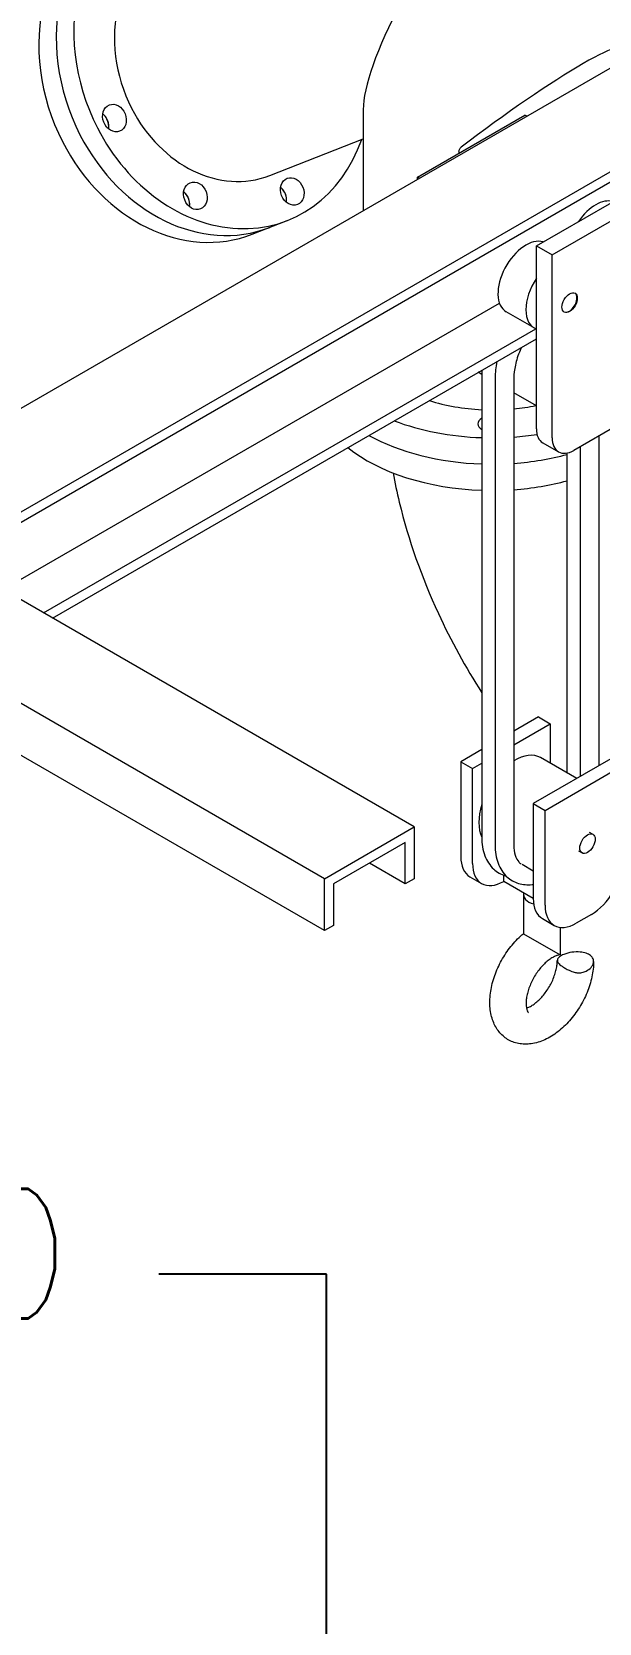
# Model space of a CAD drawing. Header units: millimetres. Extents: x -312439 to 477422, y -331570 to 212570.
# Drawn here: x 349843 to 350390, y 64140 to 65676 of the extents above; entities that cross this region are included whole.
import ezdxf

# ---------------------------------------------------------------- set-up
doc = ezdxf.new("R2010")
doc.units = ezdxf.units.MM
doc.layers.add('ARCONDTEXTO', color=4, linetype='Continuous')
doc.styles.add('ROMAND', font='ROMAND.SHX')
doc.styles.add('ROMANS', font='romans.shx', dxfattribs={"height": 187.5})
doc.dimstyles.new('1-50 (MILIMETRO)', dxfattribs={"dimscale": 0, "dimtxt": 125, "dimasz": 125, "dimexe": 100, "dimexo": 100, "dimgap": 50, "dimtad": 0, "dimdec": 0, "dimzin": 0, "dimdsep": 46, "dimtxsty": 'ROMAND', "dimcen": -390, "dimclrd": 1, "dimclre": 1, "dimclrt": 3, "dimadec": 0, "dimazin": 0, "dimtfac": 1, "dimtdec": 0, "dimtix": 1, "dimtmove": 2, "dimatfit": 2, "dimfxl": 1, "dimtvp": 1, "dimtolj": 1, "dimtzin": 0, "dimarcsym": 0})

msp = doc.modelspace()

# ---------------------------------------------------------------- linework, layer by layer
at = {"color": 3, "linetype": 'Continuous', "lineweight": 0, "extrusion": (-5.55112e-17, 0.816497, 0.57735)}
for p, q in [((349672.139, 65219.984), (352792.291, 67021.405)), ((349758.753, 65169.978), (352878.905, 66971.398)), ((349767.414, 65164.977), (352878.905, 66961.397)), ((350329.411, 65292.669), (350329.411, 65469.097)), ((350329.411, 65469.097), (350344.619, 65460.316)), ((350344.619, 65283.888), (350344.619, 65460.316)), ((349815.051, 65137.474), (350293.762, 65413.857)), ((350327.164, 65389.947), (350300.282, 65405.467)), ((349854.028, 65114.971), (350328.872, 65389.123)), ((349862.689, 65109.97), (350329.411, 65379.432)), ((350276.765, 65345.083), (350273.34, 65347.06)), ((350276.765, 65349.037), (350276.765, 64898.474)), ((350289.571, 65341.701), (350289.571, 64891.081)), ((350307.681, 65341.701), (350307.681, 64891.081)), ((350329.411, 65314.688), (350307.681, 65327.233)), ((350427.15, 65307.282), (350365.625, 65271.76)), ((350389.976, 64967.622), (350389.976, 65285.82)), ((350335.563, 65279.07), (350350.772, 65270.289)), ((350359.06, 64960.455), (350359.06, 65269.185)), ((350371.866, 64957.166), (350371.866, 65275.364)), ((350331.355, 65014.544), (350307.681, 65000.876)), ((350307.681, 64987.781), (350342.695, 65007.997)), ((350331.355, 65014.544), (350342.695, 65007.997)), ((350342.695, 65007.997), (350342.695, 64969.903)), ((350276.765, 64983.027), (350256.48, 64971.315)), ((350368.311, 64955.114), (350333.334, 64975.308)), ((350256.48, 64971.315), (350267.821, 64964.768)), ((350256.48, 64971.315), (350256.48, 64879.804)), ((350267.821, 64964.768), (350276.765, 64969.932)), ((350267.821, 64873.257), (350267.821, 64964.768)), ((350401.302, 64974.161), (350326.427, 64930.932)), ((350337.767, 64924.384), (350412.642, 64967.613)), ((350326.427, 64930.932), (350337.767, 64924.384)), ((350326.427, 64930.932), (350326.427, 64839.42)), ((350337.767, 64832.873), (350337.767, 64924.384)), ((350211.641, 64908.503), (350211.641, 64858.496)), ((350380.435, 64903.44), (350383.936, 64901.418)), ((350202.98, 64853.496), (350202.98, 64893.501)), ((350369.974, 64885.322), (350373.476, 64883.3)), ((350326.427, 64865.79), (350315.545, 64872.072)), ((350211.641, 64858.496), (350202.98, 64853.496)), ((350265.28, 64860.353), (350276.621, 64853.806)), ((350297.866, 64855.91), (350297.866, 64861.886)), ((350326.427, 64839.42), (350297.866, 64855.91)), ((350316.916, 64843.26), (350316.916, 64805.418)), ((350382.597, 64824.063), (350367.812, 64815.526)), ((350335.227, 64819.969), (350346.567, 64813.422))]:
    msp.add_line(p, q, dxfattribs=at)
at = {"color": 0, "linetype": 'Continuous', "lineweight": 0, "extrusion": (-5.55112e-17, 0.816497, 0.57735)}
for p, q in [((350162.348, 65600.454), (350162.348, 65503.007)), ((350214.875, 65535.224), (350318.411, 65595.001)), ((350320.049, 65594.055), (350318.411, 65595.001)), ((350072.143, 65536.867), (350162.348, 65572.188)), ((350214.875, 65533.333), (350214.875, 65535.224)), ((350216.513, 65534.278), (350214.875, 65535.224)), ((350329.411, 65469.097), (350432.947, 65528.873)), ((350344.619, 65460.316), (350448.155, 65520.093)), ((350055.408, 65480.328), (350089.114, 65493.525)), ((350211.641, 64908.503), (349332.803, 65415.9)), ((350125.028, 64858.496), (349239.521, 65369.744)), ((350125.028, 64808.49), (349226.812, 65327.075)), ((350125.028, 64858.496), (350211.641, 64908.503)), ((350202.98, 64893.501), (350133.689, 64853.496)), ((350202.98, 64853.496), (350168.334, 64873.498)), ((350125.028, 64808.49), (350125.028, 64858.496)), ((350133.689, 64853.496), (350133.689, 64813.491)), ((350133.689, 64813.491), (350125.028, 64808.49)), ((350352.207, 64811.563), (350352.207, 64785.043)), ((350316.916, 64805.418), (350352.207, 64785.043))]:
    msp.add_line(p, q, dxfattribs=at)
at = {"color": 0, "linetype": 'Continuous', "lineweight": 0}
for centre, major_axis, ratio, start_param, end_param in [((350009.96, 65646.037), (62.301, -159.111), 0.81338956, 3.14159265, 4.83502726), ((350009.96, 65646.037), (-62.301, 159.111), 0.81338956, 0, 1.69343461), ((350026.813, 65652.636), (-62.301, 159.111), 0.81338956, 6.23401563, 7.97661991), ((349993.107, 65639.439), (62.301, -159.111), 0.81338956, 3.14159265, 4.83502726), ((350026.813, 65652.636), (-45.33, 115.769), 0.81338956, 0, 1.69343461), ((350286.676, 65754.388), (117.563, 172.287), 0.23478059, 2.02481455, 2.81021271), ((350286.676, 65567.753), (124.003, 91.611), 0.09789593, 5.96786838, 8.02490344), ((349905.59, 65585.78), (4.957, -12.66), 0.81338956, 1.69343461, 2.18320084), ((349905.59, 65585.78), (-4.957, 12.66), 0.81338956, 4.09998447, 5.32479349), ((349905.59, 65585.78), (4.957, -12.66), 0.81338956, 0.95839181, 1.69343461), ((350026.813, 65652.636), (-45.33, 115.769), 0.81338956, 1.69343461, 3.14159265), ((350009.96, 65646.037), (62.301, -159.111), 0.81338956, 4.83502726, 6.28318531), ((350009.96, 65646.037), (-62.301, 159.111), 0.81338956, 1.69343461, 3.14159265), ((350026.813, 65652.636), (-62.301, 159.111), 0.81338956, 1.69343461, 3.89757418), ((349993.107, 65639.439), (62.301, -159.111), 0.81338956, 4.83502726, 6.28318531), ((349983.597, 65510.76), (4.957, -12.66), 0.81338956, 1.69343461, 2.18320084), ((349983.597, 65510.76), (-4.957, 12.66), 0.81338956, 4.09998447, 5.32479349), ((349983.597, 65510.76), (4.957, -12.66), 0.81338956, 0.95839181, 1.69343461), ((350077.047, 65514.985), (4.957, -12.66), 0.81338956, 1.69343461, 2.18320084), ((350077.047, 65514.985), (-4.957, 12.66), 0.81338956, 4.09998447, 5.32479349), ((350077.047, 65514.985), (4.957, -12.66), 0.81338956, 0.95839181, 1.69343461), ((350286.676, 65382.545), (124.327, 0), 0.57735027, 4.20424933, 4.63258846), ((350286.676, 65382.545), (-124.327, 0), 0.57735027, 1.06265668, 1.4909958), ((350286.676, 65382.545), (-170.874, 0), 0.57735027, 0.985897, 1.51276262), ((350286.676, 65357.142), (-170.874, 0), 0.57735027, 0.80247834, 1.51276262), ((350286.676, 65331.739), (-170.874, 0), 0.57735027, 0.61964065, 1.51276262)]:
    msp.add_ellipse(centre, major_axis=major_axis, ratio=ratio, start_param=start_param, end_param=end_param, dxfattribs=at)
for centre in [(349922.443, 65592.379), (350000.45, 65517.359), (350093.9, 65521.583)]:
    msp.add_ellipse(centre, major_axis=(-4.957, 12.66), ratio=0.81338956, dxfattribs=at)
at = {"color": 3, "linetype": 'Continuous', "lineweight": 0}
for centre, major_axis, start_param, end_param in [((350386.691, 65477.448), (19.132, 33.138), 0.12737858, 1.44341775), ((350319.414, 65438.605), (19.132, 33.138), 0.12737858, 3.14159265), ((350346.296, 65423.085), (19.132, 33.138), 1.45932068, 3.2530683), ((350361.138, 65414.516), (5.23, 9.059), 5.49778714, 6.24815071), ((350361.138, 65414.516), (5.23, 9.059), 3.17662725, 5.49778714), ((350286.676, 65382.545), (124.327, 0), 4.88215339, 5.05837314), ((350286.676, 65382.545), (-124.327, 0), 1.74056074, 1.91678048), ((350286.676, 65297.328), (-13.596, 0), 5.5291514, 7.03721921), ((350286.676, 65382.545), (-170.874, 0), 1.69403594, 1.82741004), ((350350.417, 65304.796), (-14.853, -25.726), 5.49778714, 6.28318531), ((350365.625, 65296.016), (-14.853, -25.726), 5.49778714, 7.06858347), ((350286.676, 65357.142), (-170.874, 0), 1.69403594, 2.00822552), ((350286.676, 65331.739), (-170.874, 0), 1.69403594, 2.00822552), ((350308.76, 64932.743), (24.575, 42.565), 0, 0.81644421), ((350308.76, 64932.743), (24.575, 42.565), 1.95503361, 2.75735537), ((350286.525, 64897.15), (-21.245, -36.797), 5.49778714, 6.28318531), ((350297.866, 64890.603), (-21.245, -36.797), 5.49778714, 7.06858347), ((350382.597, 64858.755), (-21.245, -36.797), 0.78539816, 2.35619449), ((350334.561, 64843.26), (17.645, 0), 2.99032119, 4.25771265), ((350356.472, 64856.767), (-21.245, -36.797), 5.49778714, 6.28318531), ((350367.812, 64850.219), (-21.245, -36.797), 5.49778714, 7.06858347)]:
    msp.add_ellipse(centre, major_axis=major_axis, ratio=0.57735027, start_param=start_param, end_param=end_param, dxfattribs=at)
for centre in [(350361.505, 65414.304), (350378.706, 64892.359)]:
    msp.add_ellipse(centre, major_axis=(5.23, 9.059), ratio=0.57735027, dxfattribs=at)
at = {"color": 0, "linetype": 'Continuous', "lineweight": 0}
for points, knots in [([(350255.1, 65558.448), (350255.032, 65558.636), (350254.973, 65558.824), (350254.815, 65559.448), (350254.761, 65559.881), (350254.761, 65560.707), (350254.815, 65561.124), (350255.037, 65561.93), (350255.205, 65562.319), (350255.643, 65563.044), (350255.914, 65563.381), (350256.388, 65563.842), (350256.563, 65563.993), (350256.746, 65564.133)], [20.50406388, 20.50406388, 20.50406388, 20.50406388, 21.03626716, 21.03626716, 22.27479234, 22.27479234, 23.51331751, 23.51331751, 24.75184268, 24.75184268, 25.99036785, 25.99036785, 26.65163111, 26.65163111, 26.65163111, 26.65163111]), ([(350191.183, 65249.928), (350192.91, 65240.513), (350194.919, 65231.095), (350205.971, 65185.436), (350218.733, 65149.342), (350247.003, 65088.091), (350261.068, 65062.433), (350276.765, 65037.932)], [0.232643769, 0.232643769, 0.232643769, 0.232643769, 0.314159265, 0.314159265, 0.628318531, 0.628318531, 0.865314688, 0.865314688, 0.865314688, 0.865314688])]:
    msp.add_open_spline(points, degree=3, knots=knots, dxfattribs=at)
at = {"color": 3, "linetype": 'Continuous', "lineweight": 0}
for points, knots in [([(350315.072, 65371.153), (350314.605, 65370.169), (350314.159, 65369.179), (350311.688, 65363.421), (350310.126, 65358.598), (350308.149, 65349.623), (350307.681, 65345.45), (350307.681, 65341.701)], [8.779999883, 8.779999883, 8.779999883, 8.779999883, 8.842243653, 8.842243653, 9.141322145, 9.141322145, 9.424777961, 9.424777961, 9.424777961, 9.424777961]), ([(350276.765, 64898.474), (350276.765, 64892.159), (350277.694, 64886.145), (350281.595, 64875.753), (350284.429, 64871.268), (350291.405, 64864.831), (350295.252, 64862.631), (350299.676, 64861.292), (350299.953, 64861.212), (350300.232, 64861.136)], [3.141592654, 3.141592654, 3.141592654, 3.141592654, 3.483840936, 3.483840936, 3.797620359, 3.797620359, 4.06111045, 4.06111045, 4.078660447, 4.078660447, 4.078660447, 4.078660447]), ([(350289.571, 64891.081), (350289.571, 64884.766), (350290.5, 64878.752), (350294.401, 64868.36), (350297.235, 64863.874), (350304.211, 64857.437), (350308.058, 64855.238), (350316.36, 64852.724), (350320.782, 64852.398), (350325.602, 64852.91), (350326.015, 64852.961), (350326.427, 64853.018)], [3.14159265, 3.14159265, 3.14159265, 3.14159265, 3.48384094, 3.48384094, 3.79762036, 3.79762036, 4.06111045, 4.06111045, 4.32509707, 4.32509707, 4.34978287, 4.34978287, 4.34978287, 4.34978287]), ([(350307.681, 64891.081), (350307.681, 64887.252), (350308.173, 64883.875), (350309.859, 64878.312), (350311.052, 64876.183), (350313.078, 64873.837), (350313.823, 64873.182), (350314.621, 64872.647)], [3.141592654, 3.141592654, 3.141592654, 3.141592654, 3.431101167, 3.431101167, 3.728700244, 3.728700244, 3.888650178, 3.888650178, 3.888650178, 3.888650178]), ([(350384.629, 64778.676), (350384.629, 64776.245), (350384.487, 64773.773), (350383.935, 64768.789), (350383.523, 64766.268), (350382.443, 64761.215), (350381.772, 64758.674), (350380.193, 64753.629), (350379.282, 64751.115), (350377.244, 64746.164), (350376.114, 64743.717), (350373.658, 64738.93), (350372.328, 64736.582), (350369.493, 64732.022), (350367.983, 64729.801), (350364.805, 64725.523), (350363.131, 64723.458), (350359.643, 64719.516), (350357.822, 64717.633), (350354.057, 64714.085), (350352.106, 64712.415), (350348.101, 64709.322), (350346.039, 64707.896), (350341.843, 64705.328), (350339.699, 64704.181), (350335.379, 64702.209), (350333.194, 64701.377), (350328.841, 64700.062), (350326.665, 64699.571), (350322.387, 64698.95), (350320.274, 64698.81), (350316.173, 64698.883), (350314.172, 64699.086), (350310.33, 64699.824), (350308.477, 64700.351), (350304.955, 64701.708), (350303.275, 64702.534), (350300.113, 64704.46), (350298.622, 64705.561), (350295.85, 64708.011), (350294.563, 64709.366), (350292.204, 64712.301), (350291.131, 64713.891), (350289.21, 64717.281), (350288.364, 64719.091), (350286.907, 64722.903), (350286.301, 64724.918), (350285.337, 64729.119), (350284.985, 64731.317), (350284.542, 64735.857), (350284.458, 64738.21), (350284.556, 64743.019), (350284.744, 64745.485), (350285.386, 64750.47), (350285.844, 64752.998), (350287.012, 64758.056), (350287.725, 64760.596), (350289.386, 64765.631), (350290.335, 64768.135), (350292.448, 64773.063), (350293.614, 64775.496), (350296.137, 64780.248), (350297.499, 64782.576), (350300.395, 64787.092), (350301.934, 64789.288), (350305.168, 64793.513), (350306.868, 64795.549), (350310.405, 64799.427), (350312.25, 64801.276), (350315.059, 64803.838), (350315.981, 64804.642), (350316.916, 64805.418)], [0, 0, 0, 0, 6.61755753, 6.61755753, 13.2552761, 13.2552761, 19.91341323, 19.91341323, 26.55404846, 26.55404846, 33.16438094, 33.16438094, 39.74948201, 39.74948201, 46.32391317, 46.32391317, 52.90527944, 52.90527944, 59.50910415, 59.50910415, 66.14311337, 66.14311337, 72.7995513, 72.7995513, 79.44690092, 79.44690092, 86.02785587, 86.02785587, 92.47292625, 92.47292625, 98.72778823, 98.72778823, 104.7756223, 104.7756223, 110.64001805, 110.64001805, 116.37355747, 116.37355747, 122.04388717, 122.04388717, 127.72295171, 127.72295171, 133.47936679, 133.47936679, 139.37201843, 139.37201843, 145.4429906, 145.4429906, 151.70909691, 151.70909691, 158.15451852, 158.15451852, 164.7317404, 164.7317404, 171.37703153, 171.37703153, 178.03411017, 178.03411017, 184.66986599, 184.66986599, 191.27516599, 191.27516599, 197.85725735, 197.85725735, 204.43162122, 204.43162122, 211.01586096, 211.01586096, 217.62461685, 217.62461685, 220.78507771, 220.78507771, 220.78507771, 220.78507771]), ([(350352.207, 64785.043), (350351.526, 64784.957), (350350.713, 64784.789), (350348.915, 64784.243), (350347.917, 64783.858), (350345.787, 64782.849), (350344.642, 64782.21), (350342.288, 64780.69), (350341.07, 64779.797), (350338.626, 64777.783), (350337.392, 64776.651), (350334.967, 64774.188), (350333.769, 64772.845), (350331.46, 64769.998), (350330.343, 64768.482), (350328.235, 64765.333), (350327.238, 64763.689), (350325.404, 64760.334), (350324.561, 64758.612), (350323.062, 64755.16), (350322.401, 64753.416), (350321.281, 64749.98), (350320.818, 64748.275), (350320.104, 64744.975), (350319.849, 64743.368), (350319.543, 64740.329), (350319.49, 64738.883), (350319.567, 64736.228), (350319.694, 64735.005), (350320.082, 64732.862), (350320.343, 64731.926), (350320.898, 64730.427), (350321.196, 64729.844), (350321.633, 64729.137), (350321.788, 64728.959), (350321.788, 64728.959)], [0, 0, 0, 0, 4.08076689, 4.08076689, 8.2716005, 8.2716005, 12.65058719, 12.65058719, 17.13641183, 17.13641183, 21.69683814, 21.69683814, 26.31231132, 26.31231132, 30.96701193, 30.96701193, 35.64632655, 35.64632655, 40.33611411, 40.33611411, 45.02234442, 45.02234442, 49.69077617, 49.69077617, 54.32660087, 54.32660087, 58.91387039, 58.91387039, 63.43375739, 63.43375739, 67.85750918, 67.85750918, 72.11873081, 72.11873081, 75.80678681, 75.80678681, 75.80678681, 75.80678681]), ([(350319.94, 64733.661), (350320.366, 64733.807), (350320.807, 64733.975), (350322.301, 64734.603), (350323.408, 64735.161), (350325.708, 64736.521), (350326.91, 64737.335), (350329.338, 64739.197), (350330.573, 64740.257), (350333.015, 64742.585), (350334.23, 64743.865), (350336.584, 64746.599), (350337.732, 64748.065), (350339.911, 64751.129), (350340.95, 64752.739), (350342.877, 64756.039), (350343.772, 64757.743), (350345.381, 64761.177), (350346.102, 64762.919), (350347.345, 64766.373), (350347.872, 64768.097), (350348.715, 64771.453), (350349.036, 64773.098), (350349.468, 64776.232), (350349.584, 64777.736), (350349.605, 64779.284), (350349.606, 64779.427), (350349.606, 64779.569)], [105.93335101, 105.93335101, 105.93335101, 105.93335101, 107.81373478, 107.81373478, 112.14700769, 112.14700769, 116.60379302, 116.60379302, 121.14320092, 121.14320092, 125.74317231, 125.74317231, 130.38715337, 130.38715337, 135.06026942, 135.06026942, 139.74827601, 139.74827601, 144.43714254, 144.43714254, 149.11272963, 149.11272963, 153.76045113, 153.76045113, 158.36481371, 158.36481371, 158.83737068, 158.83737068, 158.83737068, 158.83737068]), ([(350357.218, 64772.067), (350356.117, 64772.702), (350355.067, 64773.356), (350353.804, 64774.219), (350353.445, 64774.474), (350353.101, 64774.732), (350351.697, 64775.787), (350350.726, 64776.753), (350349.74, 64778.417), (350349.541, 64779.151), (350349.663, 64780.257), (350349.762, 64780.601), (350350.263, 64781.71), (350350.885, 64782.426), (350352.755, 64783.977), (350354.219, 64784.803), (350358.182, 64786.433), (350360.868, 64787.149), (350366.294, 64787.904), (350368.984, 64787.999), (350373.685, 64787.573), (350375.699, 64787.166), (350379.145, 64785.947), (350380.549, 64785.194), (350382.795, 64783.393), (350383.587, 64782.378), (350384.628, 64780.049), (350384.75, 64778.74), (350384.236, 64775.897), (350383.427, 64774.358), (350380.975, 64771.551), (350379.342, 64770.322), (350376.237, 64768.78), (350374.799, 64768.263), (350372.027, 64767.729), (350370.79, 64767.633), (350368.261, 64767.74), (350367.056, 64767.942), (350364.399, 64768.625), (350362.782, 64769.225), (350359.71, 64770.686), (350358.434, 64771.365), (350357.218, 64772.067)], [52.27690586, 52.27690586, 52.27690586, 52.27690586, 53.98329057, 53.98329057, 54.67451265, 54.67451265, 54.67451265, 57.49641191, 57.49641191, 59.66276127, 59.66276127, 60.67206782, 60.67206782, 62.97560146, 62.97560146, 66.1868906, 66.1868906, 70.42345492, 70.42345492, 74.2579568, 74.2579568, 77.37647188, 77.37647188, 80.22316409, 80.22316409, 83.10027328, 83.10027328, 86.4758291, 86.4758291, 90.58426049, 90.58426049, 94.79298903, 94.79298903, 97.67900875, 97.67900875, 99.90367992, 99.90367992, 102.14238665, 102.14238665, 105.0660198, 105.0660198, 106.95141851, 106.95141851, 106.95141851, 106.95141851])]:
    msp.add_open_spline(points, degree=3, knots=knots, dxfattribs=at)
msp.add_open_spline([(350291.329, 65357.446), (350290.178, 65352.087), (350289.571, 65346.793), (350289.571, 65341.701)], degree=3, dxfattribs=at)

# ---------------------------------------------------------------- texts
at = {"layer": 'ARCONDTEXTO', "linetype": 'Continuous', "lineweight": -3, "style": 'ROMANS', "width": 0.8}
msp.add_text('ALÇAPÃO', height=125, dxfattribs=at).set_placement((349299.027, 64434.192, -9601.866))

# ---------------------------------------------------------------- leaders
msp.add_leader([(350126.93, 63910.142), (350126.93, 64476.833), (349965.361, 64476.833)], dimstyle='1-50 (MILIMETRO)', override={"dimscale": 1, "dimfxl": 2})

doc.saveas('drawing.dxf')
